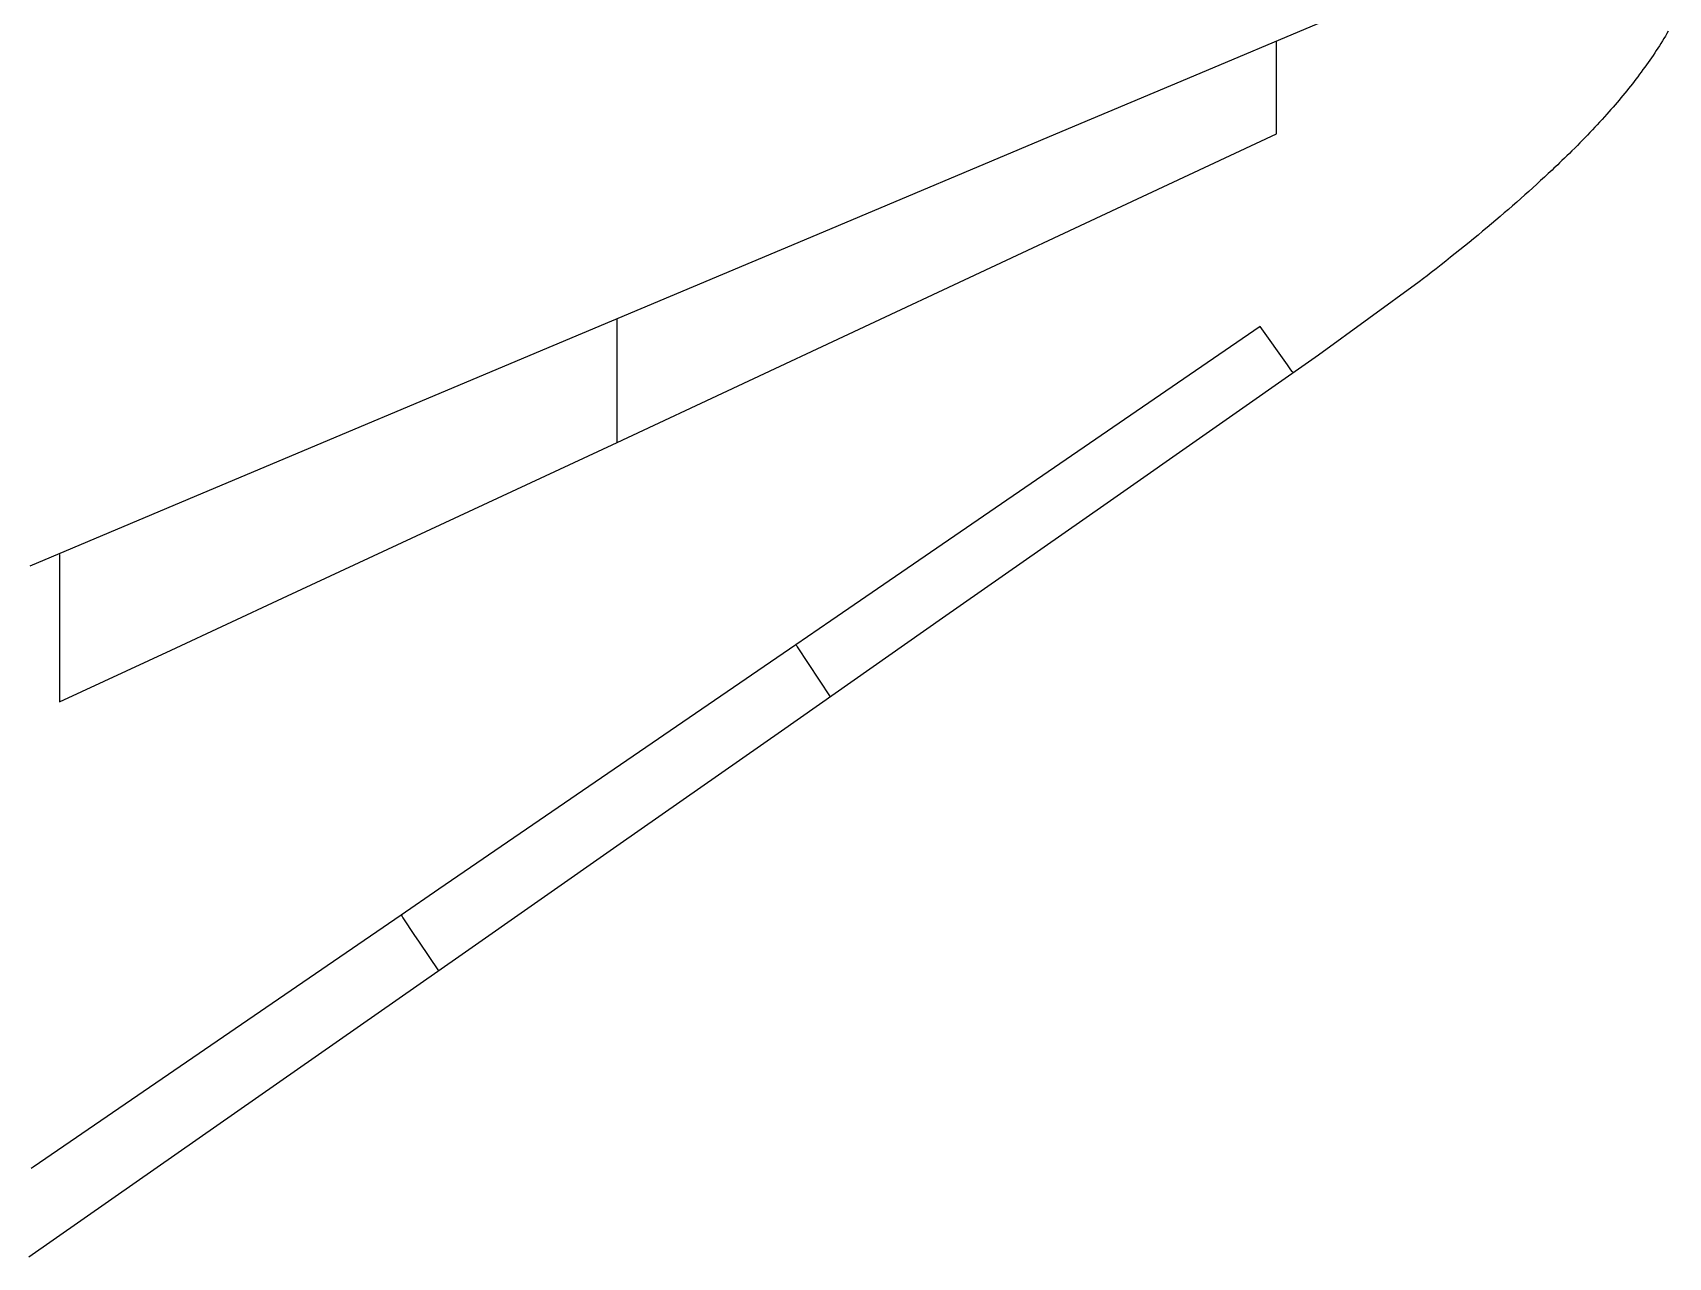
# Model space of a CAD drawing. Header units: millimetres. Extents: x -1718 to 143559, y -78490 to 15626.
# Drawn here: x 131476 to 143064, y -43459 to -34789 of the extents above; entities that cross this region are included whole.
import ezdxf

# ---------------------------------------------------------------- set-up
doc = ezdxf.new("R2010")
doc.units = ezdxf.units.MM
doc.header["$MEASUREMENT"] = 0
doc.layers.get('0').update_dxf_attribs({"linetype": 'CONTINUOUS'})

msp = doc.modelspace()

# ---------------------------------------------------------------- linework, layer by layer
at = {"color": 7, "ltscale": 0.03937}
for p, q in [((140173, -36870), (137131, -38953)), ((137131, -38953), (136884, -39122)), ((136884, -39122), (134353, -40854)), ((134353, -40854), (134086, -41037)), ((134086, -41037), (131479, -42822))]:
    msp.add_line(p, q, dxfattribs=at)
at = {"color": 7, "ltscale": 0.001482}
msp.add_line((140405, -37196), (140406, -37197), dxfattribs=at)
at = {"color": 7, "ltscale": 0.000521596}
msp.add_line((140406, -37197), (140406, -37197), dxfattribs=at)
at = {"color": 7, "ltscale": 0.015487}
msp.add_line((131479, -42822), (131466, -42831), dxfattribs=at)
at = {"color": 7, "ltscale": 0.03937}
for points in [[(140586, -34724), (139700, -35097), (138813, -35470), (136987, -36238), (135161, -37006), (132727, -38030), (131455, -38565)], [(140288, -35504), (140288, -34938), (140288, -34853)], [(143064, -34777), (143054, -34794), (143044, -34812), (143033, -34829), (143023, -34846), (143012, -34864), (143001, -34881), (142990, -34898), (142979, -34915), (142968, -34932), (142956, -34949), (142945, -34966), (142933, -34983), (142921, -35000), (142910, -35016), (142898, -35033), (142885, -35050), (142873, -35067), (142861, -35083), (142848, -35100), (142835, -35117), (142823, -35133), (142810, -35150), (142797, -35166), (142783, -35183), (142770, -35200), (142757, -35216), (142743, -35233), (142729, -35249), (142716, -35266), (142701, -35282), (142687, -35299), (142673, -35316), (142658, -35333), (142643, -35349), (142628, -35366), (142612, -35384), (142595, -35403), (142578, -35421), (142561, -35440), (142544, -35458), (142527, -35477), (142509, -35495), (142492, -35513), (142474, -35532), (142456, -35550), (142438, -35569), (142420, -35587), (142401, -35606), (142382, -35624), (142364, -35643), (142345, -35661), (142328, -35678), (142311, -35694), (142294, -35711), (142281, -35723), (142268, -35736), (142254, -35748), (142241, -35761), (142228, -35774), (142214, -35786), (142187, -35811), (142160, -35836), (142133, -35861), (142105, -35887), (142077, -35912), (142048, -35937), (142020, -35963), (141991, -35988), (141961, -36014), (141932, -36040), (141902, -36065), (141872, -36091), (141842, -36117), (141811, -36143), (141780, -36169), (141749, -36195), (141717, -36221), (141685, -36247), (141653, -36273), (141621, -36300), (141588, -36326), (141555, -36353), (141522, -36379), (141488, -36406), (141454, -36433), (141419, -36460), (141385, -36487), (141357, -36509), (141329, -36530), (141300, -36552), (140586, -37071)], [(135617, -37690), (139046, -36085), (140288, -35504)], [(135617, -37690), (135617, -37063), (135617, -36964), (135617, -36872), (135617, -36820)], [(140406, -37197), (140403, -37193), (140399, -37187), (140390, -37175), (140366, -37141), (140173, -36870)], [(140586, -37071), (139064, -38136), (137923, -38935), (136781, -39734), (135639, -40532), (134496, -41331), (133353, -42129), (132210, -42927), (131448, -43459)], [(131665, -39527), (132456, -39160), (133247, -38792), (135617, -37690)], [(131665, -38483), (131665, -38564), (131665, -38693), (131665, -38975), (131665, -39527)], [(136884, -39122), (136889, -39129), (136893, -39136), (137126, -39492)], [(134086, -41037), (134088, -41039), (134093, -41047), (134099, -41055), (134103, -41062)], [(134103, -41062), (134177, -41173), (134214, -41228), (134351, -41432)]]:
    msp.add_lwpolyline(points, dxfattribs=at)

doc.saveas('drawing.dxf')
